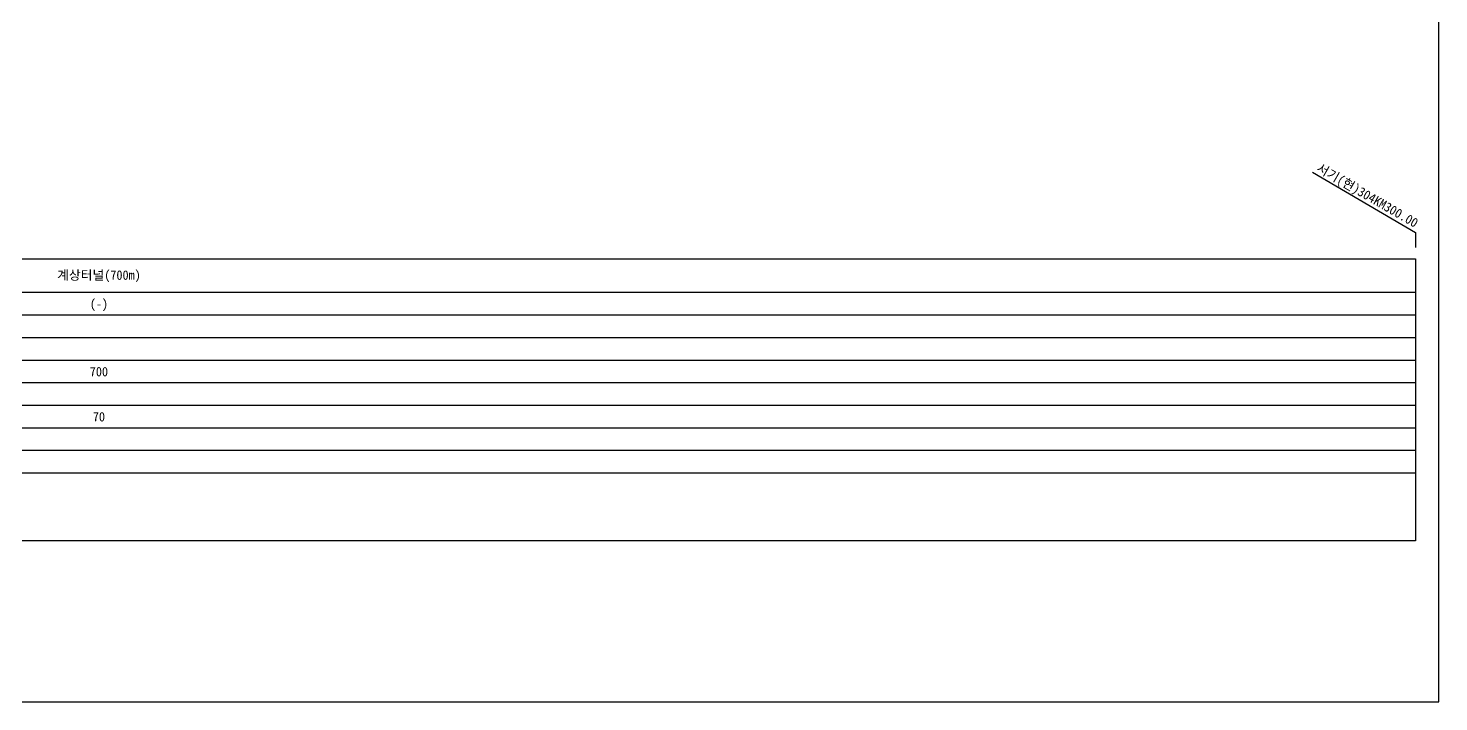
# Model space of a CAD drawing. Header units: millimetres. Extents: x 5990 to 6786, y 1103 to 1809.
# Drawn here: x 6410.9 to 6785.9, y 1103.1 to 1282.2 of the extents above; entities that cross this region are included whole.
import ezdxf
from ezdxf.enums import TextEntityAlignment as Align

# ---------------------------------------------------------------- set-up
doc = ezdxf.new("R2010")
doc.units = ezdxf.units.MM
doc.header["$LTSCALE"] = 10
doc.header["$MEASUREMENT"] = 0
for name, color, linetype in [('TT-TABL-LIN1', 4, 'Continuous'), ('TT-TABL-LIN2', 1, 'Continuous'), ('TT-TABL-TEX2', 3, 'Continuous'), ('TZ-LEAL', 1, 'Continuous'), ('TZ-LEAT', 3, 'Continuous')]:
    doc.layers.add(name, color=color, linetype=linetype)
doc.layers.add('TX-PAPR', color=2, linetype='Continuous', plot=False)
doc.styles.get("Standard").update_dxf_attribs({"font": 'GulimChe.ttf'})

# ---------------------------------------------------------------- blocks, each defined once
blk = doc.blocks.new('JD-경부고속상선표_190503')
at = {"layer": 'TT-TABL-LIN1'}
blk.add_lwpolyline([(2, 114), (785.58, 114), (785.58, 39), (2, 39)], close=True, dxfattribs=at)
at = {"layer": 'TT-TABL-LIN2'}
for points in [[(785.58, 105), (9.33, 105)], [(785.58, 99), (9.33, 99)], [(785.58, 93), (9.33, 93)], [(785.58, 87), (9.33, 87)], [(785.58, 81), (38.33, 81)], [(785.58, 75), (9.33, 75)], [(785.58, 69), (9.33, 69)], [(785.58, 63), (9.33, 63)], [(785.58, 57), (9.33, 57)]]:
    blk.add_lwpolyline(points, dxfattribs=at)

msp = doc.modelspace()

# ---------------------------------------------------------------- linework, layer by layer
at = {"layer": 'TX-PAPR'}
msp.add_lwpolyline([(5989.89, 1103.05), (6785.89, 1103.05), (6785.89, 1619.05), (5989.89, 1619.05)], close=True, dxfattribs=at)
at = {"layer": 'TZ-LEAL'}
msp.add_lwpolyline([(6752.3, 1243.87), (6779.68, 1227.85), (6779.68, 1223.85)], dxfattribs=at)

# ---------------------------------------------------------------- block references
at = {"layer": 'TT-TABL-LIN2'}
msp.add_blockref('JD-경부고속상선표_190503', (5994.11, 1106.85), dxfattribs=at)

# ---------------------------------------------------------------- texts
at = {"layer": 'TT-TABL-TEX2'}
msp.add_text('계상터널(700m)', height=2.5, dxfattribs=at).set_placement((6429.68, 1216.35), align=Align.MIDDLE)
for s, p in [('(-)', (6429.68, 1208.85)), ('700', (6429.68, 1190.85)), ('70', (6429.68, 1178.85))]:
    msp.add_text(s, height=2.5, dxfattribs=at).set_placement(p, align=Align.MIDDLE_CENTER)
at = {"layer": 'TZ-LEAT'}
msp.add_text('서기(현)304KM300.00', height=2.5, rotation=330, dxfattribs=at).set_placement((6766.29, 1236.67), align=Align.CENTER)

doc.saveas('drawing.dxf')
